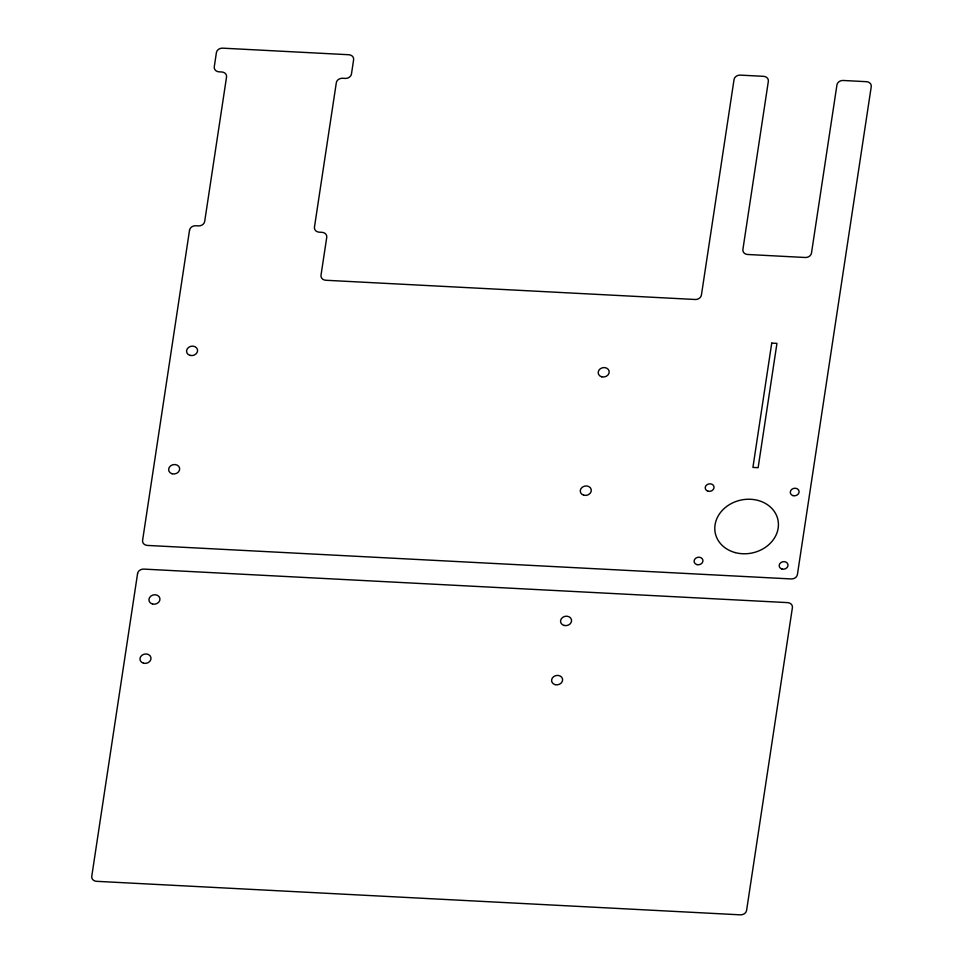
<?xml version="1.0" encoding="UTF-8"?>
<svg xmlns="http://www.w3.org/2000/svg" width="963" height="963" viewBox="0 0 963 963"><rect width="100%" height="100%" fill="white"/><g stroke="black" fill="none" stroke-linecap="round" stroke-linejoin="round"><path stroke-width="1.44" d="M137.577 573.551L91.762 876.294A5.573 4.707 -12.1 0 0 96.529 881.314L740.378 914.838A5.573 4.707 -12.1 0 0 746.59 910.396L792.405 607.641A5.573 4.707 -12.1 0 0 787.638 602.621L143.776 569.097A5.573 4.707 -12.1 0 0 137.577 573.551M189.53 230.205L142.596 540.399A5.573 4.707 -12.1 0 0 147.363 545.419L791.213 578.944A5.573 4.707 -12.1 0 0 797.424 574.49L871.238 86.706A5.573 4.707 -12.1 0 0 866.471 81.686L843.143 80.471A5.573 4.707 -12.1 0 0 836.943 84.925L811.496 253.04A5.573 4.707 -12.1 0 1 805.297 257.494L747.661 254.485A5.573 4.707 -12.1 0 1 742.894 249.465L768.342 81.349A5.573 4.707 -12.1 0 0 763.563 76.33L740.246 75.114A5.573 4.707 -12.1 0 0 734.035 79.556L701.425 295.039A5.573 4.707 -12.1 0 1 695.226 299.493L325.783 280.257A5.573 4.707 -12.1 0 1 321.004 275.237L326.746 237.343A5.573 4.707 -12.1 0 0 321.967 232.324L319.222 232.179A5.573 4.707 -12.1 0 1 314.456 227.16L336.316 82.722A5.573 4.707 -12.1 0 1 342.515 78.268L345.26 78.412A5.573 4.707 -12.1 0 0 351.471 73.958L353.614 59.754A5.573 4.707 -12.1 0 0 348.847 54.735L222.622 48.162A5.573 4.707 -12.1 0 0 216.41 52.604L214.268 66.82A5.573 4.707 -12.1 0 0 219.034 71.84L221.779 71.984A5.573 4.707 -12.1 0 1 226.546 77.004L204.686 221.442A5.573 4.707 -12.1 0 1 198.486 225.896L195.742 225.751A5.573 4.707 -12.1 0 0 189.53 230.205M771.736 343.105L752.922 467.416L758.134 467.693L776.948 343.37L771.736 343.105M793.103 495.644A4.454 3.768 -12.1 0 0 799.061 491.166A4.454 3.768 -12.1 0 0 791.911 489.24A4.454 3.768 -12.1 0 0 793.103 495.644M708.034 491.214A4.454 3.768 -12.1 0 0 713.992 486.736A4.454 3.768 -12.1 0 0 706.842 484.81A4.454 3.768 -12.1 0 0 708.034 491.214M781.992 569.049A4.454 3.768 -12.1 0 0 787.963 564.571A4.454 3.768 -12.1 0 0 780.8 562.645A4.454 3.768 -12.1 0 0 781.992 569.049M696.923 564.619A4.454 3.768 -12.1 0 0 702.894 560.141A4.454 3.768 -12.1 0 0 695.731 558.215A4.454 3.768 -12.1 0 0 696.923 564.619M735.154 552.581A32.032 27.048 -12.1 0 0 778.044 520.405A32.032 27.048 -12.1 0 0 726.608 506.526A32.032 27.048 -12.1 0 0 735.154 552.581M583.783 495.223A5.573 4.707 -12.1 0 0 591.246 489.625A5.573 4.707 -12.1 0 0 582.302 487.206A5.573 4.707 -12.1 0 0 583.783 495.223M172.16 473.784A5.573 4.707 -12.1 0 0 179.624 468.187A5.573 4.707 -12.1 0 0 170.68 465.779A5.573 4.707 -12.1 0 0 172.16 473.784M190.084 355.395A5.573 4.707 -12.1 0 0 197.535 349.798A5.573 4.707 -12.1 0 0 188.592 347.378A5.573 4.707 -12.1 0 0 190.084 355.395M601.706 376.822A5.573 4.707 -12.1 0 0 609.158 371.224A5.573 4.707 -12.1 0 0 600.214 368.817A5.573 4.707 -12.1 0 0 601.706 376.822M564.077 625.456A5.573 4.707 -12.1 0 0 571.528 619.859A5.573 4.707 -12.1 0 0 562.585 617.439A5.573 4.707 -12.1 0 0 564.077 625.456M152.455 604.018A5.573 4.707 -12.1 0 0 159.906 598.432A5.573 4.707 -12.1 0 0 150.962 596.013A5.573 4.707 -12.1 0 0 152.455 604.018M143.499 663.218A5.573 4.707 -12.1 0 0 150.95 657.621A5.573 4.707 -12.1 0 0 142.006 655.213A5.573 4.707 -12.1 0 0 143.499 663.218M555.109 684.657A5.573 4.707 -12.1 0 0 562.573 679.059A5.573 4.707 -12.1 0 0 553.629 676.64A5.573 4.707 -12.1 0 0 555.109 684.657"/></g></svg>
